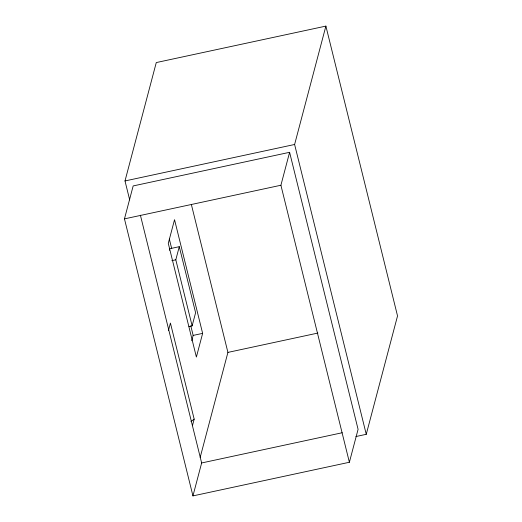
<?xml version="1.0" encoding="UTF-8"?>
<svg xmlns="http://www.w3.org/2000/svg" width="522" height="522" viewBox="0 0 522 522"><rect width="100%" height="100%" fill="white"/><g stroke="black" fill="none" stroke-linecap="round" stroke-linejoin="round"><path stroke-width="0.78" d="M129.684 199.906L124.999 180.951L156.274 62.568L325.891 26.1L397.536 315.934L366.255 434.317L355.906 436.542M124.464 218.875L133.169 185.936L289.606 152.307L358.085 429.332L349.381 462.264L192.944 495.9L124.464 218.875L280.908 185.245L289.606 152.307M169.382 250.266L169.787 248.72L179.274 246.678L195.6 312.717L192.129 325.839L188.971 326.518M192.129 325.839L175.81 259.806L179.274 246.678M168.489 330.374L170.42 323.059L194.171 419.14L192.435 425.717M191.744 340.755L193.16 335.405L190.817 325.93M202.64 333.369L196.383 357.055L168.28 243.363L174.537 219.677L202.64 333.369L193.16 335.405M200.161 457.455L227.918 352.402L191.417 204.722M192.944 495.9L201.649 462.962L140.405 215.227M366.255 434.317L294.61 144.483L325.891 26.1M190.948 421.554L194.171 419.14M124.999 180.951L294.61 144.483M171.855 260.654L175.81 259.806M227.918 352.402L317.905 333.056M201.649 462.962L342.204 432.745M280.908 185.245L349.381 462.264M169.35 239.083L171.692 248.557"/></g></svg>
